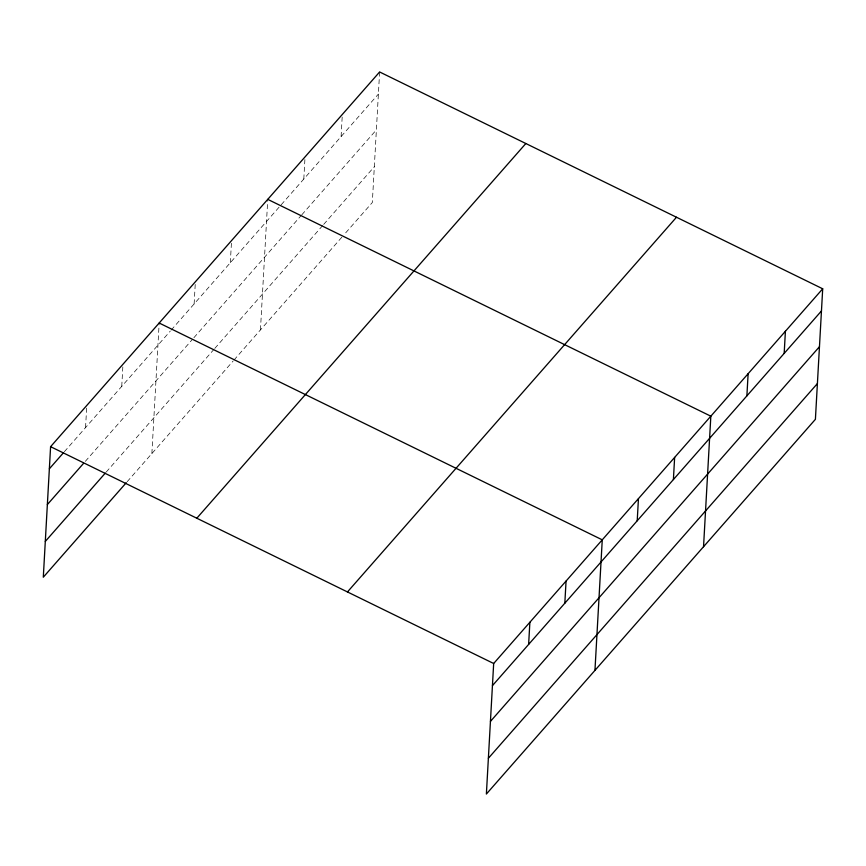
<?xml version="1.0" encoding="UTF-8"?>
<svg xmlns="http://www.w3.org/2000/svg" width="866" height="866" viewBox="0 0 866 866"><rect width="100%" height="100%" fill="white"/><g stroke="black" fill="none" stroke-linecap="round" stroke-linejoin="round"><path stroke-width="0.65" stroke-dasharray="4.33 3.25" d="M85.55 427.588L86.795 405.45M121.749 386.377L122.983 364.229M151.875 453.557L159.106 324.317M194.125 303.934L195.37 281.796M230.324 262.723L231.558 240.586M260.45 329.903L267.756 199.364M303.804 179.035L304.973 158.197M341.096 136.568L342.254 115.73M379.622 71.965L372.326 202.503L343.91 234.859M64.365 451.716L170.299 331.083M171.176 330.076L378.377 94.102M85.323 461.351L192.133 339.71M193.897 337.697L300.913 215.818M301.801 214.811L376.385 129.878M106.204 472.067L213.902 349.42M214.79 348.413L322.823 225.376M323.711 224.37L374.318 166.727M127.161 481.702L233.095 361.068M233.972 360.061L343.023 235.866"/><path stroke-width="1.3" d="M822.7 288.789L493.674 663.497L486.378 794.035L815.404 419.328L822.7 288.789L379.622 71.965L50.596 446.672L43.3 577.211L126.274 482.708M528.628 644.423L529.873 622.275M564.827 603.201L566.061 581.064M594.953 670.381L602.26 539.843L159.171 323.018M637.214 520.769L638.448 498.632M673.402 479.548L674.636 457.41M703.538 546.727L710.834 416.189L267.756 199.364M746.882 395.87L748.127 373.722M784.174 353.404L785.408 331.256M49.362 468.809L63.489 452.723M47.359 504.575L83.558 463.364M45.303 541.434L105.327 473.074M196.809 518.225L525.835 143.518M347.461 591.943L676.487 217.236M492.44 685.634L821.466 310.937M490.437 721.41L819.463 346.703M488.381 758.259L817.407 383.562M50.596 446.672L493.674 663.497"/></g></svg>
